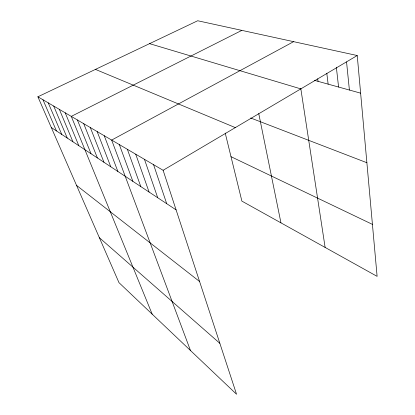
<?xml version="1.0" encoding="UTF-8"?>
<svg xmlns="http://www.w3.org/2000/svg" width="415" height="415" viewBox="0 0 415 415"><rect width="100%" height="100%" fill="white"/><g stroke="black" fill="none" stroke-linecap="round" stroke-linejoin="round"><path stroke-width="0.62" d="M357.237 55.532L197.696 20.75L37.89 96.783L163.116 170.285L357.237 55.532L377.111 276.364L241.888 201.119L225.215 133.065M293.618 41.666L111.651 140.078L190.475 350.514M241.841 30.373L71.281 116.382L152.186 314.171M314.399 80.334L360.619 93.147M149.566 43.648L300.823 88.883M250.681 117.995L366.881 162.727M95.445 69.398L235.315 127.607M230.999 156.673L372.431 224.375M51.304 127.53L176.095 209.871M76.542 185.381L199.579 281.51M99.367 237.702L219.841 343.309M37.89 96.783L118.97 282.636L236.545 394.25L163.116 170.285M42.984 99.771L56.445 130.927M48.254 102.868L61.762 134.434M53.706 106.069L67.256 138.055M59.355 109.384L72.941 141.806M65.212 112.818L78.824 145.691M77.397 119.971L91.041 153.752M83.737 123.691L97.385 157.939M90.314 127.555L103.963 162.275M97.152 131.565L110.784 166.778M104.258 135.736L117.865 171.452M119.344 144.596L132.862 181.345M127.364 149.301L140.81 186.594M135.726 154.209L149.089 192.052M144.456 159.334L157.716 197.742M153.576 164.688L166.706 203.677M258.742 113.56L280.955 222.86M300.808 88.618L325.127 247.439M317.714 78.819L318.056 81.345M326.797 73.237L328.14 84.141M336.347 67.204L338.583 87.036M346.551 61.944L349.404 90.039"/></g></svg>
